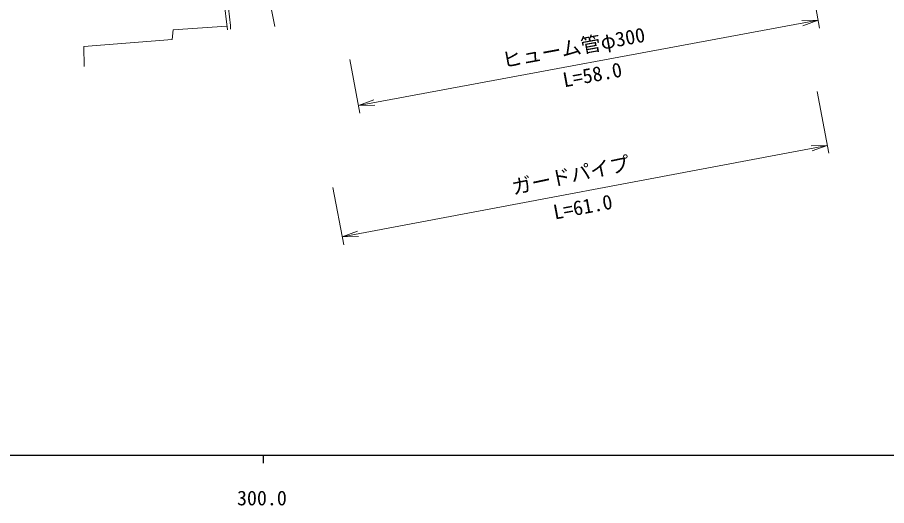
# Model space of a CAD drawing. Units: millimetres, scale not verified. Extents: x 40000 to 680000, y 20000 to 380000.
# Drawn here: x 337260 to 445980, y 198715 to 259712 of the extents above; entities that cross this region are included whole.
import ezdxf
from ezdxf.enums import TextEntityAlignment as Align

# ---------------------------------------------------------------- set-up
doc = ezdxf.new("R2010")
doc.units = ezdxf.units.MM
doc.header["$LTSCALE"] = 1000
for name, color, linetype, lineweight in [('M-STR-HTXT', 7, 'Continuous', 13), ('M-TTL-BAND', 7, 'Continuous', 25), ('M-WORK', 1, 'Continuous', 13)]:
    doc.layers.add(name, color=color, linetype=linetype, lineweight=lineweight)
doc.styles.add('ＭＳ ゴシック', font='')
doc.styles.get('ＭＳ ゴシック').set_extended_font_data('MS Gothic')

# ---------------------------------------------------------------- blocks, each defined once
blk = doc.blocks.new('open_arrow')
at = {"color": 0, "linetype": 'Continuous', "lineweight": -2}
blk.add_lwpolyline([(7.5, 1.25), (0, 0), (7.5, -1.25)], dxfattribs=at)

msp = doc.modelspace()

# ---------------------------------------------------------------- linework, layer by layer
at = {"layer": 'M-STR-HTXT'}
for p, q in [((436281, 265502), (437601, 258364)), ((379923, 248710), (437419, 259347)), ((378857, 254468), (380105, 247727)), ((437294, 250440), (438745, 242739)), ((377889, 232288), (438560, 243722)), ((376726, 238459), (378074, 231305))]:
    msp.add_line(p, q, dxfattribs=at)
at = {"layer": 'M-TTL-BAND'}
for p, q in [((40000, 205000), (579000, 205000)), ((368000, 205000), (368000, 204000))]:
    msp.add_line(p, q, dxfattribs=at)
at = {"layer": 'M-WORK'}
for p, q in [((363944, 287144), (369451, 258591)), ((363916, 258708), (363529, 261980)), ((356609, 256943), (356749, 258139)), ((356749, 258139), (363475, 258601)), ((363916, 258250), (363916, 258708)), ((345562, 256063), (356609, 256943)), ((345632, 253565), (345562, 256063))]:
    msp.add_line(p, q, dxfattribs=at)
msp.add_lwpolyline([(363529, 258145), (363072, 261944), (361342, 265389), (359811, 268872), (337541, 269663), (337282, 269734), (267116, 257369), (267111, 257463), (266352, 267793)], dxfattribs=at)

# ---------------------------------------------------------------- block references
at = {"layer": 'M-STR-HTXT', "xscale": 267, "yscale": 267}
for p, rotation in [((437419, 259347), 190.5), ((379923, 248710), 10.5), ((438560, 243722), 190.7), ((377889, 232288), 10.7)]:
    msp.add_blockref('open_arrow', p, dxfattribs=dict(at, rotation=rotation))

# ---------------------------------------------------------------- texts
at = {"layer": 'M-STR-HTXT', "style": 'ＭＳ ゴシック'}
for s, rotation, p in [('ヒューム管φ300', 10.39, (398165, 252877)), ('ガードパイプ', 11.872, (399417, 237026))]:
    msp.add_text(s, height=1833, rotation=rotation, dxfattribs=at).set_placement(p, align=Align.BOTTOM_LEFT)
for s, rotation, p in [('L=58.0', 10.482, (409439, 251110)), ('L=61.0', 10.673, (408252, 234602))]:
    msp.add_text(s, height=1833, rotation=rotation, dxfattribs=at).set_placement(p, align=Align.BOTTOM_CENTER)
at = {"layer": 'M-TTL-BAND', "style": 'ＭＳ ゴシック'}
msp.add_text('300.0', height=1833, dxfattribs=at).set_placement((367844, 198195), align=Align.BOTTOM_CENTER)

doc.saveas('drawing.dxf')
